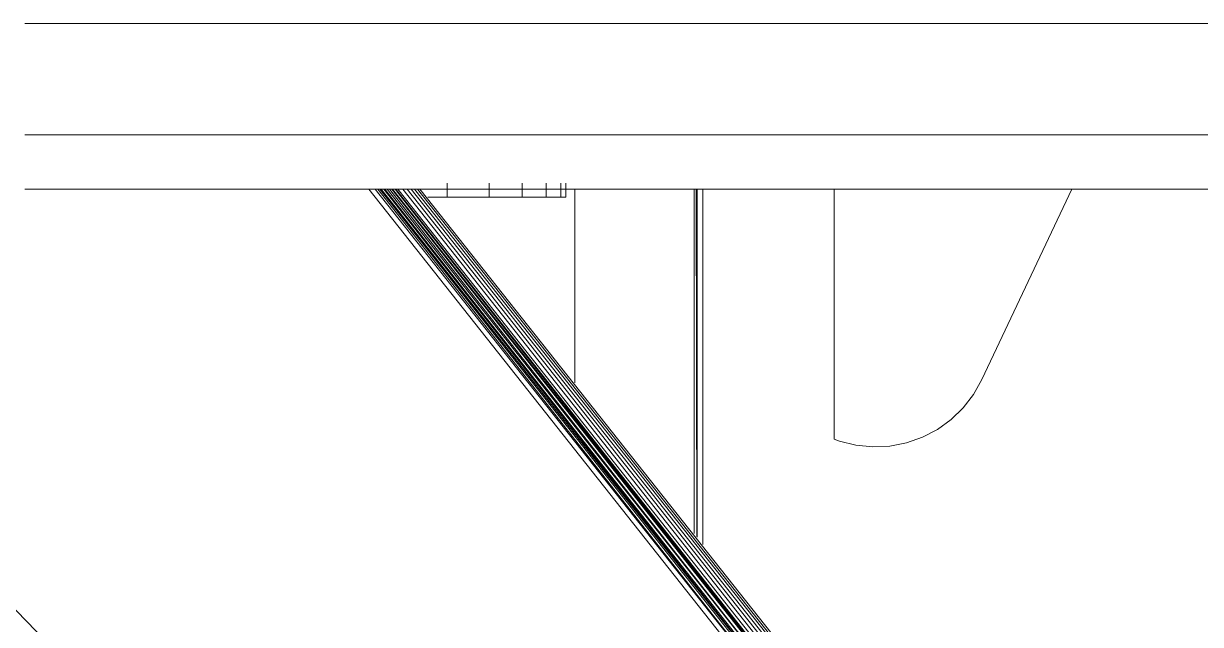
# Model space of a CAD drawing. Header units: inches. Extents: x -827 to 154, y -802 to 207.
# Drawn here: x -506.296 to -504.749, y -218.107 to -217.316 of the extents above; entities that cross this region are included whole.
import ezdxf

# ---------------------------------------------------------------- set-up
doc = ezdxf.new("R2010")
doc.units = ezdxf.units.IN
doc.header["$MEASUREMENT"] = 0
doc.layers.add('Layer0', color=7, linetype='Continuous', lineweight=9)
doc.layers.add('Miter_Saw_Station_skp', color=8, linetype='Continuous', lineweight=9)

# ---------------------------------------------------------------- blocks, each defined once
blk = doc.blocks.new('Miter_Saw_Station_skp_176-402616-Level 1')
at = {"layer": 'Layer0'}
for p, q in [((0.7874, 3.5541), (3.579, 3.5541)), ((3.579, 3.5541), (0.7874, 3.5541)), ((3.579, 3.4821), (0.7874, 3.4821)), ((0.7874, 3.4821), (3.579, 3.4821)), ((0.7874, 3.3345), (3.579, 3.3345)), ((3.579, 3.3345), (0.7874, 3.3345))]:
    blk.add_line(p, q, dxfattribs=at)
blk = doc.blocks.new('Miter_Saw_Station_skp_173-402613-Level 1')
at = {"xscale": 1.07, "yscale": 1.07, "zscale": 1.07}
blk.add_blockref('Miter_Saw_Station_skp_176-402616-Level 1', (0, 0.0002), dxfattribs=at)
blk = doc.blocks.new('Miter_Saw_Station_skp_172-402612-Level 1')
blk.add_blockref('Miter_Saw_Station_skp_173-402613-Level 1', (0, 0))
blk = doc.blocks.new('Miter_Saw_Station_skp_155-402595-Level 1')
blk.add_blockref('Miter_Saw_Station_skp_172-402612-Level 1', (0, 14.3728))
blk = doc.blocks.new('Miter_Saw_Station_skp_146-402586-Level 1')
at = {"rotation": 90.00000000000001}
blk.add_blockref('Miter_Saw_Station_skp_155-402595-Level 1', (18.956, 0), dxfattribs=at)
blk = doc.blocks.new('Miter_Saw_Station_skp_81-402521-Level 1')
at = {"layer": 'Layer0'}
for p, q in [((0.003, 0.8417), (1.4318, 0.9132)), ((0.003, 0.8417), (1.4318, 0.9132)), ((0.0029, 0.1721), (1.0714, 0.1192)), ((0.0029, 0.1721), (1.0714, 0.1192)), ((0.0019, 0.1518), (1.0543, 0.0996)), ((1.0543, 0.0996), (0.0019, 0.1518)), ((1.0519, 0.0969), (0.0019, 0.1518)), ((1.0564, 0.102), (0.0021, 0.1564)), ((0.0022, 0.1583), (1.0598, 0.1059)), ((1.0598, 0.1059), (0.0022, 0.1583)), ((1.0572, 0.103), (0.0022, 0.1583)), ((1.0609, 0.1071), (0.0024, 0.1608)), ((0.0026, 0.1651), (1.0655, 0.1124)), ((1.0655, 0.1124), (0.0026, 0.1651)), ((1.0628, 0.1094), (0.0026, 0.1651)), ((1.0396, 0.0829), (0.0011, 0.1343)), ((1.0396, 0.0829), (0.0011, 0.1343)), ((0.0013, 0.1397), (1.0442, 0.088)), ((1.0442, 0.088), (0.0013, 0.1397)), ((1.0461, 0.0903), (0.0015, 0.144)), ((1.0491, 0.0936), (0.0016, 0.1456)), ((0.0016, 0.1456), (1.0491, 0.0936)), ((1.0468, 0.0911), (0.0016, 0.1456)), ((1.0498, 0.0944), (0.0017, 0.1471)), ((1.0355, 0.0781), (0, 0.1295)), ((0, 0.1295), (1.0355, 0.0781)), ((1.0318, 0.0739), (0, 0.125)), ((0, 0.125), (1.0318, 0.0739)), ((1.0285, 0.0702), (0, 0.1212)), ((0, 0.1212), (1.0285, 0.0702)), ((1.0258, 0.067), (0, 0.1179)), ((0, 0.1179), (1.0258, 0.067)), ((1.0236, 0.0645), (0, 0.1152)), ((0, 0.1152), (1.0236, 0.0645))]:
    blk.add_line(p, q, dxfattribs=at)
blk = doc.blocks.new('Miter_Saw_Station_skp_80-402520-Level 1')
blk.add_blockref('Miter_Saw_Station_skp_81-402521-Level 1', (0.4331, 0.0639))
blk = doc.blocks.new('Miter_Saw_Station_skp_79-402519-Level 1')
at = {"rotation": 311.2}
blk.add_blockref('Miter_Saw_Station_skp_80-402520-Level 1', (-0.0895, 2.7538), dxfattribs=at)
blk = doc.blocks.new('Miter_Saw_Station_skp_77-402517-Level 1')
at = {"layer": 'Layer0'}
for p, q in [((0.7497, 3.6031), (0.7497, 4.1069)), ((0.7497, 4.1069), (0.7497, 3.6031)), ((0.7576, 3.6031), (0.7576, 4.0969)), ((0.7576, 3.6031), (0.7576, 4.0969)), ((0.759, 3.6031), (0.7584, 4.0959)), ((0.7584, 4.0959), (0.759, 3.6031))]:
    blk.add_line(p, q, dxfattribs=at)
blk = doc.blocks.new('Miter_Saw_Station_skp_75-402515-Level 1')
at = {"layer": 'Layer0'}
for p, q in [((0.1969, 2.69), (0.2044, 2.693)), ((0.1969, 2.69), (0.2044, 2.693)), ((0.1969, 2.69), (0.1969, 2.3356)), ((0.1969, 2.69), (0.1969, 2.3356)), ((0.2044, 2.693), (0.2277, 2.6988)), ((0.2044, 2.693), (0.2277, 2.6988)), ((0.2277, 2.6988), (0.2516, 2.7011)), ((0.2277, 2.6988), (0.2516, 2.7011)), ((0.2516, 2.7011), (0.2756, 2.6999)), ((0.2516, 2.7011), (0.2756, 2.6999)), ((0.2756, 2.6999), (0.2992, 2.6954)), ((0.2756, 2.6999), (0.2992, 2.6954)), ((0.2992, 2.6954), (0.3219, 2.6874)), ((0.2992, 2.6954), (0.3219, 2.6874)), ((0.3219, 2.6874), (0.3432, 2.6763)), ((0.3219, 2.6874), (0.3432, 2.6763)), ((0.3432, 2.6763), (0.3627, 2.6623)), ((0.3432, 2.6763), (0.3627, 2.6623)), ((0.3627, 2.6623), (0.38, 2.6456)), ((0.3627, 2.6623), (0.38, 2.6456)), ((0.3946, 2.6266), (0.38, 2.6456)), ((0.38, 2.6456), (0.3946, 2.6266)), ((0.4064, 2.6056), (0.3946, 2.6266)), ((0.3946, 2.6266), (0.4064, 2.6056)), ((0.4064, 2.6056), (0.5339, 2.3356)), ((0.5339, 2.3356), (0.4064, 2.6056))]:
    blk.add_line(p, q, dxfattribs=at)
blk = doc.blocks.new('Miter_Saw_Station_skp_57-402497-Level 1')
at = {"layer": 'Layer0'}
for p, q in [((0, 0), (0, 0.0197)), ((0, 0.0197), (0, 0)), ((0.007, 0), (0.007, 0.0197)), ((0.007, 0.0197), (0.007, 0)), ((0.007, 0), (0.007, 0.0197)), ((0.007, 0.0197), (0.007, 0)), ((0.0278, 0), (0.0278, 0.0197)), ((0.0278, 0.0197), (0.0278, 0)), ((0.0278, 0), (0.0278, 0.0197)), ((0.0278, 0.0197), (0.0278, 0)), ((0.062, 0.0197), (0.062, 0)), ((0.062, 0), (0.062, 0.0197)), ((0.062, 0.0197), (0.062, 0)), ((0.062, 0), (0.062, 0.0197)), ((0.1091, 0), (0.1091, 0.0197)), ((0.1091, 0.0197), (0.1091, 0)), ((0.1091, 0), (0.1091, 0.0197)), ((0.1091, 0.0197), (0.1091, 0)), ((0.1683, 0), (0.1683, 0.0197)), ((0.1683, 0.0197), (0.1683, 0)), ((0.1683, 0.0197), (0.1683, 0)), ((0.1683, 0), (0.1683, 0.0197)), ((0, 0), (0.007, 0)), ((0.007, 0), (0, 0)), ((0.007, 0), (0.0278, 0)), ((0.0278, 0), (0.007, 0)), ((0.0278, 0), (0.062, 0)), ((0.062, 0), (0.0278, 0)), ((0.062, 0), (0.1091, 0)), ((0.1091, 0), (0.062, 0)), ((0.1091, 0), (0.1683, 0)), ((0.1683, 0), (0.1091, 0)), ((0.1683, 0), (0.1958, 0)), ((0.1958, 0), (0.1683, 0)), ((0, 0), (0.007, 0)), ((0.007, 0), (0, 0)), ((0.007, 0), (0.0278, 0)), ((0.0278, 0), (0.007, 0)), ((0.0278, 0), (0.062, 0)), ((0.062, 0), (0.0278, 0)), ((0.062, 0), (0.1091, 0)), ((0.1091, 0), (0.062, 0)), ((0.1091, 0), (0.1683, 0)), ((0.1683, 0), (0.1091, 0)), ((0.1683, 0), (0.1958, 0)), ((0.1958, 0), (0.1683, 0))]:
    blk.add_line(p, q, dxfattribs=at)
blk = doc.blocks.new('Miter_Saw_Station_skp_56-402496-Level 1')
blk.add_blockref('Miter_Saw_Station_skp_57-402497-Level 1', (0, 0))
blk = doc.blocks.new('Miter_Saw_Station_skp_68-402508-Level 1')
at = {"layer": 'Layer0'}
for p, q in [((0.0075, 4.0913), (0.0075, 3.6031)), ((0.0075, 3.6031), (0.0075, 4.0913)), ((0.1768, 3.8775), (0.1768, 3.6031))]:
    blk.add_line(p, q, dxfattribs=at)
blk = doc.blocks.new('Miter_Saw_Station_skp_65-402505-Level 1')
blk.add_blockref('Miter_Saw_Station_skp_68-402508-Level 1', (0, 0))
blk = doc.blocks.new('Miter_Saw_Station_skp_54-402494-Level 1')
for name, p in [('Miter_Saw_Station_skp_79-402519-Level 1', (0.1844, 1.8607)), ('Miter_Saw_Station_skp_65-402505-Level 1', (0.7545, 0)), ('Miter_Saw_Station_skp_77-402517-Level 1', (0, 0))]:
    blk.add_blockref(name, p)
at = {"extrusion": (0, 0, -1), "zscale": -1}
blk.add_blockref('Miter_Saw_Station_skp_75-402515-Level 1', (-0.7602, 1.2675), dxfattribs=at)
at = {"extrusion": (0, 0, -1), "zscale": -1, "rotation": 180}
blk.add_blockref('Miter_Saw_Station_skp_56-402496-Level 1', (-0.9439, 3.6142), dxfattribs=at)
blk = doc.blocks.new('Miter_Saw_Station_skp_41-402481-Level 1')
blk.add_blockref('Miter_Saw_Station_skp_54-402494-Level 1', (0, 0.9843))
blk = doc.blocks.new('Miter_Saw_Station_skp_30-402470-Level 1')
blk.add_blockref('Miter_Saw_Station_skp_41-402481-Level 1', (0.4123, 0.6874))
blk = doc.blocks.new('Miter_Saw_Station_skp_27-402467-Level 1')
blk.add_blockref('Miter_Saw_Station_skp_30-402470-Level 1', (0, 2.604))
blk = doc.blocks.new('Miter_Saw_Station_skp_24-402464-Level 1')
blk.add_blockref('Miter_Saw_Station_skp_146-402586-Level 1', (6.396, 8.472))
at = {"rotation": 90.00000000000001}
blk.add_blockref('Miter_Saw_Station_skp_27-402467-Level 1', (15.0547, 10.1779), dxfattribs=at)
blk = doc.blocks.new('Miter_Saw_Station_skp_1-402441-Level 1')
at = {"xscale": 0.9269999999999998, "yscale": 0.9269999999999998, "zscale": 0.9269999999999998, "rotation": 180}
blk.add_blockref('Miter_Saw_Station_skp_24-402464-Level 1', (27.9036, 71.9204), dxfattribs=at)
blk = doc.blocks.new('Miter_Saw_Station_skp-402418-Level 1')
blk.add_blockref('Miter_Saw_Station_skp_1-402441-Level 1', (0, 0))

msp = doc.modelspace()

# ---------------------------------------------------------------- block references
at = {"layer": 'Miter_Saw_Station_skp', "color": 7, "rotation": 269.9999999999997}
msp.add_blockref('Miter_Saw_Station_skp-402418-Level 1', (-566.811294, -196.282674), dxfattribs=at)

doc.saveas('drawing.dxf')
